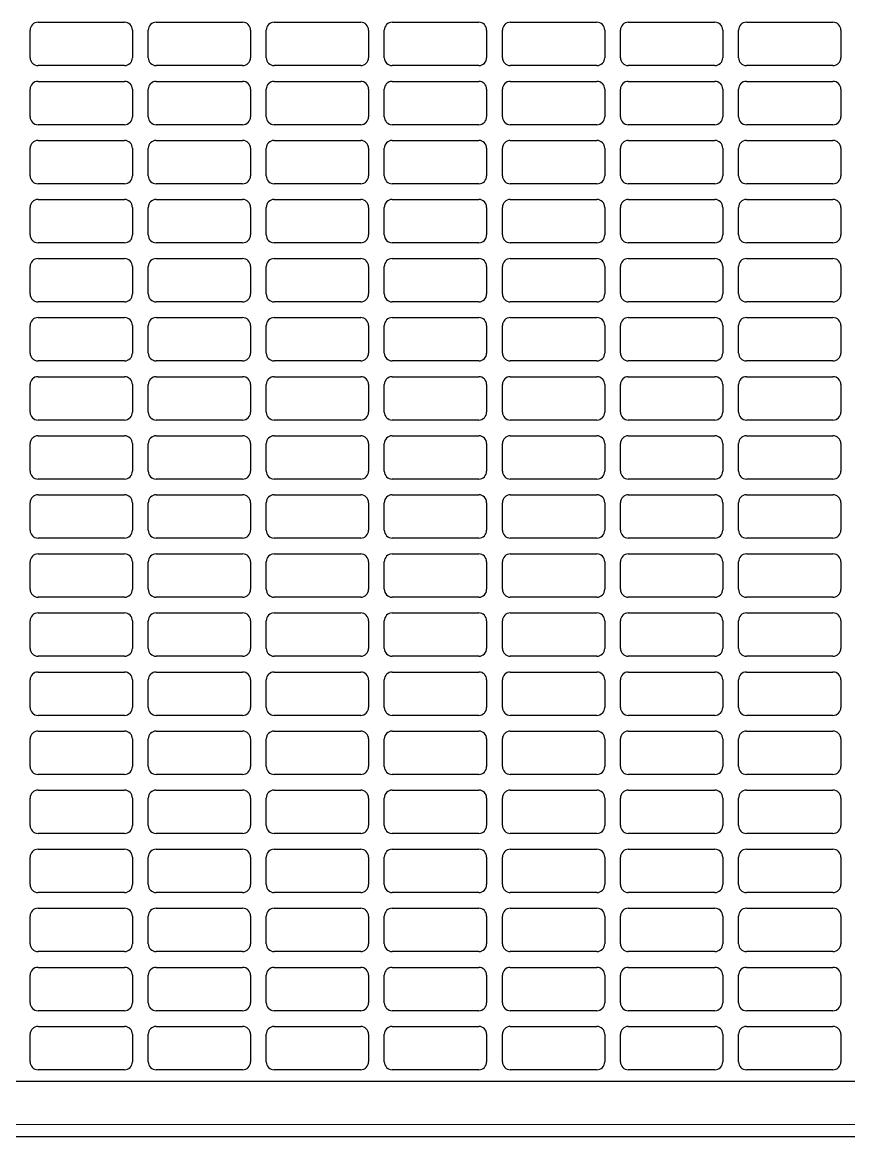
# Model space of a CAD drawing. Header units: millimetres. Extents: x -615 to 971, y 528 to 2003.
# Drawn here: x 573.3 to 783.3, y 758.4 to 1041.4 of the extents above; entities that cross this region are included whole.
import ezdxf

# ---------------------------------------------------------------- set-up
doc = ezdxf.new("R2010")
doc.units = ezdxf.units.MM

msp = doc.modelspace()

# ---------------------------------------------------------------- linework, layer by layer
at = {"color": 7, "linetype": 'Continuous', "lineweight": 25}
for p, q in [((575.29, 1032.4), (575.29, 1039.4)), ((577.29, 1041.4), (599.29, 1041.4)), ((601.29, 1039.4), (601.29, 1032.4)), ((605.29, 1032.4), (605.29, 1039.4)), ((607.29, 1041.4), (629.29, 1041.4)), ((631.29, 1039.4), (631.29, 1032.4)), ((635.29, 1032.4), (635.29, 1039.4)), ((637.29, 1041.4), (659.29, 1041.4)), ((661.29, 1039.4), (661.29, 1032.4)), ((665.29, 1032.4), (665.29, 1039.4)), ((667.29, 1041.4), (689.29, 1041.4)), ((691.29, 1039.4), (691.29, 1032.4)), ((695.29, 1032.4), (695.29, 1039.4)), ((697.29, 1041.4), (719.29, 1041.4)), ((721.29, 1039.4), (721.29, 1032.4)), ((725.29, 1032.4), (725.29, 1039.4)), ((727.29, 1041.4), (749.29, 1041.4)), ((751.29, 1039.4), (751.29, 1032.4)), ((755.29, 1032.4), (755.29, 1039.4)), ((757.29, 1041.4), (779.29, 1041.4)), ((781.29, 1039.4), (781.29, 1032.4)), ((599.29, 1030.4), (577.29, 1030.4)), ((629.29, 1030.4), (607.29, 1030.4)), ((659.29, 1030.4), (637.29, 1030.4)), ((689.29, 1030.4), (667.29, 1030.4)), ((719.29, 1030.4), (697.29, 1030.4)), ((749.29, 1030.4), (727.29, 1030.4)), ((779.29, 1030.4), (757.29, 1030.4)), ((577.29, 1026.4), (599.29, 1026.4)), ((607.29, 1026.4), (629.29, 1026.4)), ((637.29, 1026.4), (659.29, 1026.4)), ((667.29, 1026.4), (689.29, 1026.4)), ((697.29, 1026.4), (719.29, 1026.4)), ((727.29, 1026.4), (749.29, 1026.4)), ((757.29, 1026.4), (779.29, 1026.4)), ((575.29, 1017.4), (575.29, 1024.4)), ((601.29, 1024.4), (601.29, 1017.4)), ((605.29, 1017.4), (605.29, 1024.4)), ((631.29, 1024.4), (631.29, 1017.4)), ((635.29, 1017.4), (635.29, 1024.4)), ((661.29, 1024.4), (661.29, 1017.4)), ((665.29, 1017.4), (665.29, 1024.4)), ((691.29, 1024.4), (691.29, 1017.4)), ((695.29, 1017.4), (695.29, 1024.4)), ((721.29, 1024.4), (721.29, 1017.4)), ((725.29, 1017.4), (725.29, 1024.4)), ((751.29, 1024.4), (751.29, 1017.4)), ((755.29, 1017.4), (755.29, 1024.4)), ((781.29, 1024.4), (781.29, 1017.4)), ((599.29, 1015.4), (577.29, 1015.4)), ((629.29, 1015.4), (607.29, 1015.4)), ((659.29, 1015.4), (637.29, 1015.4)), ((689.29, 1015.4), (667.29, 1015.4)), ((719.29, 1015.4), (697.29, 1015.4)), ((749.29, 1015.4), (727.29, 1015.4)), ((779.29, 1015.4), (757.29, 1015.4)), ((577.29, 1011.4), (599.29, 1011.4)), ((607.29, 1011.4), (629.29, 1011.4)), ((637.29, 1011.4), (659.29, 1011.4)), ((667.29, 1011.4), (689.29, 1011.4)), ((697.29, 1011.4), (719.29, 1011.4)), ((727.29, 1011.4), (749.29, 1011.4)), ((757.29, 1011.4), (779.29, 1011.4)), ((575.29, 1002.4), (575.29, 1009.4)), ((601.29, 1009.4), (601.29, 1002.4)), ((605.29, 1002.4), (605.29, 1009.4)), ((631.29, 1009.4), (631.29, 1002.4)), ((635.29, 1002.4), (635.29, 1009.4)), ((661.29, 1009.4), (661.29, 1002.4)), ((665.29, 1002.4), (665.29, 1009.4)), ((691.29, 1009.4), (691.29, 1002.4)), ((695.29, 1002.4), (695.29, 1009.4)), ((721.29, 1009.4), (721.29, 1002.4)), ((725.29, 1002.4), (725.29, 1009.4)), ((751.29, 1009.4), (751.29, 1002.4)), ((755.29, 1002.4), (755.29, 1009.4)), ((781.29, 1009.4), (781.29, 1002.4)), ((599.29, 1000.4), (577.29, 1000.4)), ((629.29, 1000.4), (607.29, 1000.4)), ((659.29, 1000.4), (637.29, 1000.4)), ((689.29, 1000.4), (667.29, 1000.4)), ((719.29, 1000.4), (697.29, 1000.4)), ((749.29, 1000.4), (727.29, 1000.4)), ((779.29, 1000.4), (757.29, 1000.4)), ((577.29, 996.4), (599.29, 996.4)), ((607.29, 996.4), (629.29, 996.4)), ((637.29, 996.4), (659.29, 996.4)), ((667.29, 996.4), (689.29, 996.4)), ((697.29, 996.4), (719.29, 996.4)), ((727.29, 996.4), (749.29, 996.4)), ((757.29, 996.4), (779.29, 996.4)), ((575.29, 987.4), (575.29, 994.4)), ((601.29, 994.4), (601.29, 987.4)), ((605.29, 987.4), (605.29, 994.4)), ((631.29, 994.4), (631.29, 987.4)), ((635.29, 987.4), (635.29, 994.4)), ((661.29, 994.4), (661.29, 987.4)), ((665.29, 987.4), (665.29, 994.4)), ((691.29, 994.4), (691.29, 987.4)), ((695.29, 987.4), (695.29, 994.4)), ((721.29, 994.4), (721.29, 987.4)), ((725.29, 987.4), (725.29, 994.4)), ((751.29, 994.4), (751.29, 987.4)), ((755.29, 987.4), (755.29, 994.4)), ((781.29, 994.4), (781.29, 987.4)), ((599.29, 985.4), (577.29, 985.4)), ((629.29, 985.4), (607.29, 985.4)), ((659.29, 985.4), (637.29, 985.4)), ((689.29, 985.4), (667.29, 985.4)), ((719.29, 985.4), (697.29, 985.4)), ((749.29, 985.4), (727.29, 985.4)), ((779.29, 985.4), (757.29, 985.4)), ((575.29, 972.4), (575.29, 979.4)), ((577.29, 981.4), (599.29, 981.4)), ((601.29, 979.4), (601.29, 972.4)), ((605.29, 972.4), (605.29, 979.4)), ((607.29, 981.4), (629.29, 981.4)), ((631.29, 979.4), (631.29, 972.4)), ((635.29, 972.4), (635.29, 979.4)), ((637.29, 981.4), (659.29, 981.4)), ((661.29, 979.4), (661.29, 972.4)), ((665.29, 972.4), (665.29, 979.4)), ((667.29, 981.4), (689.29, 981.4)), ((691.29, 979.4), (691.29, 972.4)), ((695.29, 972.4), (695.29, 979.4)), ((697.29, 981.4), (719.29, 981.4)), ((721.29, 979.4), (721.29, 972.4)), ((725.29, 972.4), (725.29, 979.4)), ((727.29, 981.4), (749.29, 981.4)), ((751.29, 979.4), (751.29, 972.4)), ((755.29, 972.4), (755.29, 979.4)), ((757.29, 981.4), (779.29, 981.4)), ((781.29, 979.4), (781.29, 972.4)), ((599.29, 970.4), (577.29, 970.4)), ((629.29, 970.4), (607.29, 970.4)), ((659.29, 970.4), (637.29, 970.4)), ((689.29, 970.4), (667.29, 970.4)), ((719.29, 970.4), (697.29, 970.4)), ((749.29, 970.4), (727.29, 970.4)), ((779.29, 970.4), (757.29, 970.4)), ((577.29, 966.4), (599.29, 966.4)), ((607.29, 966.4), (629.29, 966.4)), ((637.29, 966.4), (659.29, 966.4)), ((667.29, 966.4), (689.29, 966.4)), ((697.29, 966.4), (719.29, 966.4)), ((727.29, 966.4), (749.29, 966.4)), ((757.29, 966.4), (779.29, 966.4)), ((575.29, 957.4), (575.29, 964.4)), ((601.29, 964.4), (601.29, 957.4)), ((605.29, 957.4), (605.29, 964.4)), ((631.29, 964.4), (631.29, 957.4)), ((635.29, 957.4), (635.29, 964.4)), ((661.29, 964.4), (661.29, 957.4)), ((665.29, 957.4), (665.29, 964.4)), ((691.29, 964.4), (691.29, 957.4)), ((695.29, 957.4), (695.29, 964.4)), ((721.29, 964.4), (721.29, 957.4)), ((725.29, 957.4), (725.29, 964.4)), ((751.29, 964.4), (751.29, 957.4)), ((755.29, 957.4), (755.29, 964.4)), ((781.29, 964.4), (781.29, 957.4)), ((599.29, 955.4), (577.29, 955.4)), ((629.29, 955.4), (607.29, 955.4)), ((659.29, 955.4), (637.29, 955.4)), ((689.29, 955.4), (667.29, 955.4)), ((719.29, 955.4), (697.29, 955.4)), ((749.29, 955.4), (727.29, 955.4)), ((779.29, 955.4), (757.29, 955.4)), ((577.29, 951.4), (599.29, 951.4)), ((607.29, 951.4), (629.29, 951.4)), ((637.29, 951.4), (659.29, 951.4)), ((667.29, 951.4), (689.29, 951.4)), ((697.29, 951.4), (719.29, 951.4)), ((727.29, 951.4), (749.29, 951.4)), ((757.29, 951.4), (779.29, 951.4)), ((575.29, 942.4), (575.29, 949.4)), ((601.29, 949.4), (601.29, 942.4)), ((605.29, 942.4), (605.29, 949.4)), ((631.29, 949.4), (631.29, 942.4)), ((635.29, 942.4), (635.29, 949.4)), ((661.29, 949.4), (661.29, 942.4)), ((665.29, 942.4), (665.29, 949.4)), ((691.29, 949.4), (691.29, 942.4)), ((695.29, 942.4), (695.29, 949.4)), ((721.29, 949.4), (721.29, 942.4)), ((725.29, 942.4), (725.29, 949.4)), ((751.29, 949.4), (751.29, 942.4)), ((755.29, 942.4), (755.29, 949.4)), ((781.29, 949.4), (781.29, 942.4)), ((599.29, 940.4), (577.29, 940.4)), ((629.29, 940.4), (607.29, 940.4)), ((659.29, 940.4), (637.29, 940.4)), ((689.29, 940.4), (667.29, 940.4)), ((719.29, 940.4), (697.29, 940.4)), ((749.29, 940.4), (727.29, 940.4)), ((779.29, 940.4), (757.29, 940.4)), ((575.29, 927.4), (575.29, 934.4)), ((577.29, 936.4), (599.29, 936.4)), ((601.29, 934.4), (601.29, 927.4)), ((605.29, 927.4), (605.29, 934.4)), ((607.29, 936.4), (629.29, 936.4)), ((631.29, 934.4), (631.29, 927.4)), ((635.29, 927.4), (635.29, 934.4)), ((637.29, 936.4), (659.29, 936.4)), ((661.29, 934.4), (661.29, 927.4)), ((665.29, 927.4), (665.29, 934.4)), ((667.29, 936.4), (689.29, 936.4)), ((691.29, 934.4), (691.29, 927.4)), ((695.29, 927.4), (695.29, 934.4)), ((697.29, 936.4), (719.29, 936.4)), ((721.29, 934.4), (721.29, 927.4)), ((725.29, 927.4), (725.29, 934.4)), ((727.29, 936.4), (749.29, 936.4)), ((751.29, 934.4), (751.29, 927.4)), ((755.29, 927.4), (755.29, 934.4)), ((757.29, 936.4), (779.29, 936.4)), ((781.29, 934.4), (781.29, 927.4)), ((599.29, 925.4), (577.29, 925.4)), ((629.29, 925.4), (607.29, 925.4)), ((659.29, 925.4), (637.29, 925.4)), ((689.29, 925.4), (667.29, 925.4)), ((719.29, 925.4), (697.29, 925.4)), ((749.29, 925.4), (727.29, 925.4)), ((779.29, 925.4), (757.29, 925.4)), ((577.29, 921.4), (599.29, 921.4)), ((607.29, 921.4), (629.29, 921.4)), ((637.29, 921.4), (659.29, 921.4)), ((667.29, 921.4), (689.29, 921.4)), ((697.29, 921.4), (719.29, 921.4)), ((727.29, 921.4), (749.29, 921.4)), ((757.29, 921.4), (779.29, 921.4)), ((575.29, 912.4), (575.29, 919.4)), ((601.29, 919.4), (601.29, 912.4)), ((605.29, 912.4), (605.29, 919.4)), ((631.29, 919.4), (631.29, 912.4)), ((635.29, 912.4), (635.29, 919.4)), ((661.29, 919.4), (661.29, 912.4)), ((665.29, 912.4), (665.29, 919.4)), ((691.29, 919.4), (691.29, 912.4)), ((695.29, 912.4), (695.29, 919.4)), ((721.29, 919.4), (721.29, 912.4)), ((725.29, 912.4), (725.29, 919.4)), ((751.29, 919.4), (751.29, 912.4)), ((755.29, 912.4), (755.29, 919.4)), ((781.29, 919.4), (781.29, 912.4)), ((599.29, 910.4), (577.29, 910.4)), ((629.29, 910.4), (607.29, 910.4)), ((659.29, 910.4), (637.29, 910.4)), ((689.29, 910.4), (667.29, 910.4)), ((719.29, 910.4), (697.29, 910.4)), ((749.29, 910.4), (727.29, 910.4)), ((779.29, 910.4), (757.29, 910.4)), ((577.29, 906.4), (599.29, 906.4)), ((607.29, 906.4), (629.29, 906.4)), ((637.29, 906.4), (659.29, 906.4)), ((667.29, 906.4), (689.29, 906.4)), ((697.29, 906.4), (719.29, 906.4)), ((727.29, 906.4), (749.29, 906.4)), ((757.29, 906.4), (779.29, 906.4)), ((575.29, 897.4), (575.29, 904.4)), ((601.29, 904.4), (601.29, 897.4)), ((605.29, 897.4), (605.29, 904.4)), ((631.29, 904.4), (631.29, 897.4)), ((635.29, 897.4), (635.29, 904.4)), ((661.29, 904.4), (661.29, 897.4)), ((665.29, 897.4), (665.29, 904.4)), ((691.29, 904.4), (691.29, 897.4)), ((695.29, 897.4), (695.29, 904.4)), ((721.29, 904.4), (721.29, 897.4)), ((725.29, 897.4), (725.29, 904.4)), ((751.29, 904.4), (751.29, 897.4)), ((755.29, 897.4), (755.29, 904.4)), ((781.29, 904.4), (781.29, 897.4)), ((599.29, 895.4), (577.29, 895.4)), ((629.29, 895.4), (607.29, 895.4)), ((659.29, 895.4), (637.29, 895.4)), ((689.29, 895.4), (667.29, 895.4)), ((719.29, 895.4), (697.29, 895.4)), ((749.29, 895.4), (727.29, 895.4)), ((779.29, 895.4), (757.29, 895.4)), ((575.29, 882.4), (575.29, 889.4)), ((577.29, 891.4), (599.29, 891.4)), ((601.29, 889.4), (601.29, 882.4)), ((605.29, 882.4), (605.29, 889.4)), ((607.29, 891.4), (629.29, 891.4)), ((631.29, 889.4), (631.29, 882.4)), ((635.29, 882.4), (635.29, 889.4)), ((637.29, 891.4), (659.29, 891.4)), ((661.29, 889.4), (661.29, 882.4)), ((665.29, 882.4), (665.29, 889.4)), ((667.29, 891.4), (689.29, 891.4)), ((691.29, 889.4), (691.29, 882.4)), ((695.29, 882.4), (695.29, 889.4)), ((697.29, 891.4), (719.29, 891.4)), ((721.29, 889.4), (721.29, 882.4)), ((725.29, 882.4), (725.29, 889.4)), ((727.29, 891.4), (749.29, 891.4)), ((751.29, 889.4), (751.29, 882.4)), ((755.29, 882.4), (755.29, 889.4)), ((757.29, 891.4), (779.29, 891.4)), ((781.29, 889.4), (781.29, 882.4)), ((599.29, 880.4), (577.29, 880.4)), ((629.29, 880.4), (607.29, 880.4)), ((659.29, 880.4), (637.29, 880.4)), ((689.29, 880.4), (667.29, 880.4)), ((719.29, 880.4), (697.29, 880.4)), ((749.29, 880.4), (727.29, 880.4)), ((779.29, 880.4), (757.29, 880.4)), ((577.29, 876.4), (599.29, 876.4)), ((607.29, 876.4), (629.29, 876.4)), ((637.29, 876.4), (659.29, 876.4)), ((667.29, 876.4), (689.29, 876.4)), ((697.29, 876.4), (719.29, 876.4)), ((727.29, 876.4), (749.29, 876.4)), ((757.29, 876.4), (779.29, 876.4)), ((575.29, 867.4), (575.29, 874.4)), ((601.29, 874.4), (601.29, 867.4)), ((605.29, 867.4), (605.29, 874.4)), ((631.29, 874.4), (631.29, 867.4)), ((635.29, 867.4), (635.29, 874.4)), ((661.29, 874.4), (661.29, 867.4)), ((665.29, 867.4), (665.29, 874.4)), ((691.29, 874.4), (691.29, 867.4)), ((695.29, 867.4), (695.29, 874.4)), ((721.29, 874.4), (721.29, 867.4)), ((725.29, 867.4), (725.29, 874.4)), ((751.29, 874.4), (751.29, 867.4)), ((755.29, 867.4), (755.29, 874.4)), ((781.29, 874.4), (781.29, 867.4)), ((599.29, 865.4), (577.29, 865.4)), ((629.29, 865.4), (607.29, 865.4)), ((659.29, 865.4), (637.29, 865.4)), ((689.29, 865.4), (667.29, 865.4)), ((719.29, 865.4), (697.29, 865.4)), ((749.29, 865.4), (727.29, 865.4)), ((779.29, 865.4), (757.29, 865.4)), ((577.29, 861.4), (599.29, 861.4)), ((607.29, 861.4), (629.29, 861.4)), ((637.29, 861.4), (659.29, 861.4)), ((667.29, 861.4), (689.29, 861.4)), ((697.29, 861.4), (719.29, 861.4)), ((727.29, 861.4), (749.29, 861.4)), ((757.29, 861.4), (779.29, 861.4)), ((575.29, 852.4), (575.29, 859.4)), ((601.29, 859.4), (601.29, 852.4)), ((605.29, 852.4), (605.29, 859.4)), ((631.29, 859.4), (631.29, 852.4)), ((635.29, 852.4), (635.29, 859.4)), ((661.29, 859.4), (661.29, 852.4)), ((665.29, 852.4), (665.29, 859.4)), ((691.29, 859.4), (691.29, 852.4)), ((695.29, 852.4), (695.29, 859.4)), ((721.29, 859.4), (721.29, 852.4)), ((725.29, 852.4), (725.29, 859.4)), ((751.29, 859.4), (751.29, 852.4)), ((755.29, 852.4), (755.29, 859.4)), ((781.29, 859.4), (781.29, 852.4)), ((599.29, 850.4), (577.29, 850.4)), ((629.29, 850.4), (607.29, 850.4)), ((659.29, 850.4), (637.29, 850.4)), ((689.29, 850.4), (667.29, 850.4)), ((719.29, 850.4), (697.29, 850.4)), ((749.29, 850.4), (727.29, 850.4)), ((779.29, 850.4), (757.29, 850.4)), ((577.29, 846.4), (599.29, 846.4)), ((607.29, 846.4), (629.29, 846.4)), ((637.29, 846.4), (659.29, 846.4)), ((667.29, 846.4), (689.29, 846.4)), ((697.29, 846.4), (719.29, 846.4)), ((727.29, 846.4), (749.29, 846.4)), ((757.29, 846.4), (779.29, 846.4)), ((575.29, 837.4), (575.29, 844.4)), ((601.29, 844.4), (601.29, 837.4)), ((605.29, 837.4), (605.29, 844.4)), ((631.29, 844.4), (631.29, 837.4)), ((635.29, 837.4), (635.29, 844.4)), ((661.29, 844.4), (661.29, 837.4)), ((665.29, 837.4), (665.29, 844.4)), ((691.29, 844.4), (691.29, 837.4)), ((695.29, 837.4), (695.29, 844.4)), ((721.29, 844.4), (721.29, 837.4)), ((725.29, 837.4), (725.29, 844.4)), ((751.29, 844.4), (751.29, 837.4)), ((755.29, 837.4), (755.29, 844.4)), ((781.29, 844.4), (781.29, 837.4)), ((599.29, 835.4), (577.29, 835.4)), ((629.29, 835.4), (607.29, 835.4)), ((659.29, 835.4), (637.29, 835.4)), ((689.29, 835.4), (667.29, 835.4)), ((719.29, 835.4), (697.29, 835.4)), ((749.29, 835.4), (727.29, 835.4)), ((779.29, 835.4), (757.29, 835.4)), ((575.29, 822.4), (575.29, 829.4)), ((577.29, 831.4), (599.29, 831.4)), ((601.29, 829.4), (601.29, 822.4)), ((605.29, 822.4), (605.29, 829.4)), ((607.29, 831.4), (629.29, 831.4)), ((631.29, 829.4), (631.29, 822.4)), ((635.29, 822.4), (635.29, 829.4)), ((637.29, 831.4), (659.29, 831.4)), ((661.29, 829.4), (661.29, 822.4)), ((665.29, 822.4), (665.29, 829.4)), ((667.29, 831.4), (689.29, 831.4)), ((691.29, 829.4), (691.29, 822.4)), ((695.29, 822.4), (695.29, 829.4)), ((697.29, 831.4), (719.29, 831.4)), ((721.29, 829.4), (721.29, 822.4)), ((725.29, 822.4), (725.29, 829.4)), ((727.29, 831.4), (749.29, 831.4)), ((751.29, 829.4), (751.29, 822.4)), ((755.29, 822.4), (755.29, 829.4)), ((757.29, 831.4), (779.29, 831.4)), ((781.29, 829.4), (781.29, 822.4)), ((599.29, 820.4), (577.29, 820.4)), ((629.29, 820.4), (607.29, 820.4)), ((659.29, 820.4), (637.29, 820.4)), ((689.29, 820.4), (667.29, 820.4)), ((719.29, 820.4), (697.29, 820.4)), ((749.29, 820.4), (727.29, 820.4)), ((779.29, 820.4), (757.29, 820.4)), ((577.29, 816.4), (599.29, 816.4)), ((607.29, 816.4), (629.29, 816.4)), ((637.29, 816.4), (659.29, 816.4)), ((667.29, 816.4), (689.29, 816.4)), ((697.29, 816.4), (719.29, 816.4)), ((727.29, 816.4), (749.29, 816.4)), ((757.29, 816.4), (779.29, 816.4)), ((575.29, 807.4), (575.29, 814.4)), ((601.29, 814.4), (601.29, 807.4)), ((605.29, 807.4), (605.29, 814.4)), ((631.29, 814.4), (631.29, 807.4)), ((635.29, 807.4), (635.29, 814.4)), ((661.29, 814.4), (661.29, 807.4)), ((665.29, 807.4), (665.29, 814.4)), ((691.29, 814.4), (691.29, 807.4)), ((695.29, 807.4), (695.29, 814.4)), ((721.29, 814.4), (721.29, 807.4)), ((725.29, 807.4), (725.29, 814.4)), ((751.29, 814.4), (751.29, 807.4)), ((755.29, 807.4), (755.29, 814.4)), ((781.29, 814.4), (781.29, 807.4)), ((599.29, 805.4), (577.29, 805.4)), ((629.29, 805.4), (607.29, 805.4)), ((659.29, 805.4), (637.29, 805.4)), ((689.29, 805.4), (667.29, 805.4)), ((719.29, 805.4), (697.29, 805.4)), ((749.29, 805.4), (727.29, 805.4)), ((779.29, 805.4), (757.29, 805.4)), ((577.29, 801.4), (599.29, 801.4)), ((607.29, 801.4), (629.29, 801.4)), ((637.29, 801.4), (659.29, 801.4)), ((667.29, 801.4), (689.29, 801.4)), ((697.29, 801.4), (719.29, 801.4)), ((727.29, 801.4), (749.29, 801.4)), ((757.29, 801.4), (779.29, 801.4)), ((575.29, 792.4), (575.29, 799.4)), ((601.29, 799.4), (601.29, 792.4)), ((605.29, 792.4), (605.29, 799.4)), ((631.29, 799.4), (631.29, 792.4)), ((635.29, 792.4), (635.29, 799.4)), ((661.29, 799.4), (661.29, 792.4)), ((665.29, 792.4), (665.29, 799.4)), ((691.29, 799.4), (691.29, 792.4)), ((695.29, 792.4), (695.29, 799.4)), ((721.29, 799.4), (721.29, 792.4)), ((725.29, 792.4), (725.29, 799.4)), ((751.29, 799.4), (751.29, 792.4)), ((755.29, 792.4), (755.29, 799.4)), ((781.29, 799.4), (781.29, 792.4)), ((599.29, 790.4), (577.29, 790.4)), ((629.29, 790.4), (607.29, 790.4)), ((659.29, 790.4), (637.29, 790.4)), ((689.29, 790.4), (667.29, 790.4)), ((719.29, 790.4), (697.29, 790.4)), ((749.29, 790.4), (727.29, 790.4)), ((779.29, 790.4), (757.29, 790.4)), ((575.29, 777.4), (575.29, 784.4)), ((577.29, 786.4), (599.29, 786.4)), ((601.29, 784.4), (601.29, 777.4)), ((605.29, 777.4), (605.29, 784.4)), ((607.29, 786.4), (629.29, 786.4)), ((631.29, 784.4), (631.29, 777.4)), ((635.29, 777.4), (635.29, 784.4)), ((637.29, 786.4), (659.29, 786.4)), ((661.29, 784.4), (661.29, 777.4)), ((665.29, 777.4), (665.29, 784.4)), ((667.29, 786.4), (689.29, 786.4)), ((691.29, 784.4), (691.29, 777.4)), ((695.29, 777.4), (695.29, 784.4)), ((697.29, 786.4), (719.29, 786.4)), ((721.29, 784.4), (721.29, 777.4)), ((725.29, 777.4), (725.29, 784.4)), ((727.29, 786.4), (749.29, 786.4)), ((751.29, 784.4), (751.29, 777.4)), ((755.29, 777.4), (755.29, 784.4)), ((757.29, 786.4), (779.29, 786.4)), ((781.29, 784.4), (781.29, 777.4)), ((599.29, 775.4), (577.29, 775.4)), ((629.29, 775.4), (607.29, 775.4)), ((659.29, 775.4), (637.29, 775.4)), ((689.29, 775.4), (667.29, 775.4)), ((719.29, 775.4), (697.29, 775.4)), ((749.29, 775.4), (727.29, 775.4)), ((779.29, 775.4), (757.29, 775.4)), ((877.79, 772.39), (448.79, 772.39)), ((864.72, 758.39), (461.37, 758.39))]:
    msp.add_line(p, q, dxfattribs=at)
at = {"color": 8, "linetype": 'Continuous', "lineweight": 18}
msp.add_line((877.79, 761.49), (448.79, 761.49), dxfattribs=at)
at = {"color": 7, "linetype": 'Continuous', "lineweight": 25}
for centre, start, end in [((577.29, 1039.4), 90, 180), ((599.29, 1039.4), 0, 90), ((607.29, 1039.4), 90, 180), ((629.29, 1039.4), 0, 90), ((637.29, 1039.4), 90, 180), ((659.29, 1039.4), 0, 90), ((667.29, 1039.4), 90, 180), ((689.29, 1039.4), 0, 90), ((697.29, 1039.4), 90, 180), ((719.29, 1039.4), 0, 90), ((727.29, 1039.4), 90, 180), ((749.29, 1039.4), 0, 90), ((757.29, 1039.4), 90, 180), ((779.29, 1039.4), 0, 90), ((577.29, 1032.4), 180, 270), ((599.29, 1032.4), 270, 0), ((607.29, 1032.4), 180, 270), ((629.29, 1032.4), 270, 0), ((637.29, 1032.4), 180, 270), ((659.29, 1032.4), 270, 0), ((667.29, 1032.4), 180, 270), ((689.29, 1032.4), 270, 0), ((697.29, 1032.4), 180, 270), ((719.29, 1032.4), 270, 0), ((727.29, 1032.4), 180, 270), ((749.29, 1032.4), 270, 0), ((757.29, 1032.4), 180, 270), ((779.29, 1032.4), 270, 0), ((577.29, 1024.4), 90, 180), ((599.29, 1024.4), 0, 90), ((607.29, 1024.4), 90, 180), ((629.29, 1024.4), 0, 90), ((637.29, 1024.4), 90, 180), ((659.29, 1024.4), 0, 90), ((667.29, 1024.4), 90, 180), ((689.29, 1024.4), 0, 90), ((697.29, 1024.4), 90, 180), ((719.29, 1024.4), 0, 90), ((727.29, 1024.4), 90, 180), ((749.29, 1024.4), 0, 90), ((757.29, 1024.4), 90, 180), ((779.29, 1024.4), 0, 90), ((577.29, 1017.4), 180, 270), ((599.29, 1017.4), 270, 0), ((607.29, 1017.4), 180, 270), ((629.29, 1017.4), 270, 0), ((637.29, 1017.4), 180, 270), ((659.29, 1017.4), 270, 0), ((667.29, 1017.4), 180, 270), ((689.29, 1017.4), 270, 0), ((697.29, 1017.4), 180, 270), ((719.29, 1017.4), 270, 0), ((727.29, 1017.4), 180, 270), ((749.29, 1017.4), 270, 0), ((757.29, 1017.4), 180, 270), ((779.29, 1017.4), 270, 0), ((577.29, 1009.4), 90, 180), ((599.29, 1009.4), 0, 90), ((607.29, 1009.4), 90, 180), ((629.29, 1009.4), 0, 90), ((637.29, 1009.4), 90, 180), ((659.29, 1009.4), 0, 90), ((667.29, 1009.4), 90, 180), ((689.29, 1009.4), 0, 90), ((697.29, 1009.4), 90, 180), ((719.29, 1009.4), 0, 90), ((727.29, 1009.4), 90, 180), ((749.29, 1009.4), 0, 90), ((757.29, 1009.4), 90, 180), ((779.29, 1009.4), 0, 90), ((577.29, 1002.4), 180, 270), ((599.29, 1002.4), 270, 0), ((607.29, 1002.4), 180, 270), ((629.29, 1002.4), 270, 0), ((637.29, 1002.4), 180, 270), ((659.29, 1002.4), 270, 0), ((667.29, 1002.4), 180, 270), ((689.29, 1002.4), 270, 0), ((697.29, 1002.4), 180, 270), ((719.29, 1002.4), 270, 0), ((727.29, 1002.4), 180, 270), ((749.29, 1002.4), 270, 0), ((757.29, 1002.4), 180, 270), ((779.29, 1002.4), 270, 0), ((577.29, 994.4), 90, 180), ((599.29, 994.4), 0, 90), ((607.29, 994.4), 90, 180), ((629.29, 994.4), 0, 90), ((637.29, 994.4), 90, 180), ((659.29, 994.4), 0, 90), ((667.29, 994.4), 90, 180), ((689.29, 994.4), 0, 90), ((697.29, 994.4), 90, 180), ((719.29, 994.4), 0, 90), ((727.29, 994.4), 90, 180), ((749.29, 994.4), 0, 90), ((757.29, 994.4), 90, 180), ((779.29, 994.4), 0, 90), ((577.29, 987.4), 180, 270), ((599.29, 987.4), 270, 0), ((607.29, 987.4), 180, 270), ((629.29, 987.4), 270, 0), ((637.29, 987.4), 180, 270), ((659.29, 987.4), 270, 0), ((667.29, 987.4), 180, 270), ((689.29, 987.4), 270, 0), ((697.29, 987.4), 180, 270), ((719.29, 987.4), 270, 0), ((727.29, 987.4), 180, 270), ((749.29, 987.4), 270, 0), ((757.29, 987.4), 180, 270), ((779.29, 987.4), 270, 0), ((577.29, 979.4), 90, 180), ((599.29, 979.4), 0, 90), ((607.29, 979.4), 90, 180), ((629.29, 979.4), 0, 90), ((637.29, 979.4), 90, 180), ((659.29, 979.4), 0, 90), ((667.29, 979.4), 90, 180), ((689.29, 979.4), 0, 90), ((697.29, 979.4), 90, 180), ((719.29, 979.4), 0, 90), ((727.29, 979.4), 90, 180), ((749.29, 979.4), 0, 90), ((757.29, 979.4), 90, 180), ((779.29, 979.4), 0, 90), ((577.29, 972.4), 180, 270), ((599.29, 972.4), 270, 0), ((607.29, 972.4), 180, 270), ((629.29, 972.4), 270, 0), ((637.29, 972.4), 180, 270), ((659.29, 972.4), 270, 0), ((667.29, 972.4), 180, 270), ((689.29, 972.4), 270, 0), ((697.29, 972.4), 180, 270), ((719.29, 972.4), 270, 0), ((727.29, 972.4), 180, 270), ((749.29, 972.4), 270, 0), ((757.29, 972.4), 180, 270), ((779.29, 972.4), 270, 0), ((577.29, 964.4), 90, 180), ((599.29, 964.4), 0, 90), ((607.29, 964.4), 90, 180), ((629.29, 964.4), 0, 90), ((637.29, 964.4), 90, 180), ((659.29, 964.4), 0, 90), ((667.29, 964.4), 90, 180), ((689.29, 964.4), 0, 90), ((697.29, 964.4), 90, 180), ((719.29, 964.4), 0, 90), ((727.29, 964.4), 90, 180), ((749.29, 964.4), 0, 90), ((757.29, 964.4), 90, 180), ((779.29, 964.4), 0, 90), ((577.29, 957.4), 180, 270), ((599.29, 957.4), 270, 0), ((607.29, 957.4), 180, 270), ((629.29, 957.4), 270, 0), ((637.29, 957.4), 180, 270), ((659.29, 957.4), 270, 0), ((667.29, 957.4), 180, 270), ((689.29, 957.4), 270, 0), ((697.29, 957.4), 180, 270), ((719.29, 957.4), 270, 0), ((727.29, 957.4), 180, 270), ((749.29, 957.4), 270, 0), ((757.29, 957.4), 180, 270), ((779.29, 957.4), 270, 0), ((577.29, 949.4), 90, 180), ((599.29, 949.4), 0, 90), ((607.29, 949.4), 90, 180), ((629.29, 949.4), 0, 90), ((637.29, 949.4), 90, 180), ((659.29, 949.4), 0, 90), ((667.29, 949.4), 90, 180), ((689.29, 949.4), 0, 90), ((697.29, 949.4), 90, 180), ((719.29, 949.4), 0, 90), ((727.29, 949.4), 90, 180), ((749.29, 949.4), 0, 90), ((757.29, 949.4), 90, 180), ((779.29, 949.4), 0, 90), ((577.29, 942.4), 180, 270), ((599.29, 942.4), 270, 0), ((607.29, 942.4), 180, 270), ((629.29, 942.4), 270, 0), ((637.29, 942.4), 180, 270), ((659.29, 942.4), 270, 0), ((667.29, 942.4), 180, 270), ((689.29, 942.4), 270, 0), ((697.29, 942.4), 180, 270), ((719.29, 942.4), 270, 0), ((727.29, 942.4), 180, 270), ((749.29, 942.4), 270, 0), ((757.29, 942.4), 180, 270), ((779.29, 942.4), 270, 0), ((577.29, 934.4), 90, 180), ((599.29, 934.4), 0, 90), ((607.29, 934.4), 90, 180), ((629.29, 934.4), 0, 90), ((637.29, 934.4), 90, 180), ((659.29, 934.4), 0, 90), ((667.29, 934.4), 90, 180), ((689.29, 934.4), 0, 90), ((697.29, 934.4), 90, 180), ((719.29, 934.4), 0, 90), ((727.29, 934.4), 90, 180), ((749.29, 934.4), 0, 90), ((757.29, 934.4), 90, 180), ((779.29, 934.4), 0, 90), ((577.29, 927.4), 180, 270), ((599.29, 927.4), 270, 0), ((607.29, 927.4), 180, 270), ((629.29, 927.4), 270, 0), ((637.29, 927.4), 180, 270), ((659.29, 927.4), 270, 0), ((667.29, 927.4), 180, 270), ((689.29, 927.4), 270, 0), ((697.29, 927.4), 180, 270), ((719.29, 927.4), 270, 0), ((727.29, 927.4), 180, 270), ((749.29, 927.4), 270, 0), ((757.29, 927.4), 180, 270), ((779.29, 927.4), 270, 0), ((577.29, 919.4), 90, 180), ((599.29, 919.4), 0, 90), ((607.29, 919.4), 90, 180), ((629.29, 919.4), 0, 90), ((637.29, 919.4), 90, 180), ((659.29, 919.4), 0, 90), ((667.29, 919.4), 90, 180), ((689.29, 919.4), 0, 90), ((697.29, 919.4), 90, 180), ((719.29, 919.4), 0, 90), ((727.29, 919.4), 90, 180), ((749.29, 919.4), 0, 90), ((757.29, 919.4), 90, 180), ((779.29, 919.4), 0, 90), ((577.29, 912.4), 180, 270), ((599.29, 912.4), 270, 0), ((607.29, 912.4), 180, 270), ((629.29, 912.4), 270, 0), ((637.29, 912.4), 180, 270), ((659.29, 912.4), 270, 0), ((667.29, 912.4), 180, 270), ((689.29, 912.4), 270, 0), ((697.29, 912.4), 180, 270), ((719.29, 912.4), 270, 0), ((727.29, 912.4), 180, 270), ((749.29, 912.4), 270, 0), ((757.29, 912.4), 180, 270), ((779.29, 912.4), 270, 0), ((577.29, 904.4), 90, 180), ((599.29, 904.4), 0, 90), ((607.29, 904.4), 90, 180), ((629.29, 904.4), 0, 90), ((637.29, 904.4), 90, 180), ((659.29, 904.4), 0, 90), ((667.29, 904.4), 90, 180), ((689.29, 904.4), 0, 90), ((697.29, 904.4), 90, 180), ((719.29, 904.4), 0, 90), ((727.29, 904.4), 90, 180), ((749.29, 904.4), 0, 90), ((757.29, 904.4), 90, 180), ((779.29, 904.4), 0, 90), ((577.29, 897.4), 180, 270), ((599.29, 897.4), 270, 0), ((607.29, 897.4), 180, 270), ((629.29, 897.4), 270, 0), ((637.29, 897.4), 180, 270), ((659.29, 897.4), 270, 0), ((667.29, 897.4), 180, 270), ((689.29, 897.4), 270, 0), ((697.29, 897.4), 180, 270), ((719.29, 897.4), 270, 0), ((727.29, 897.4), 180, 270), ((749.29, 897.4), 270, 0), ((757.29, 897.4), 180, 270), ((779.29, 897.4), 270, 0), ((577.29, 889.4), 90, 180), ((599.29, 889.4), 0, 90), ((607.29, 889.4), 90, 180), ((629.29, 889.4), 0, 90), ((637.29, 889.4), 90, 180), ((659.29, 889.4), 0, 90), ((667.29, 889.4), 90, 180), ((689.29, 889.4), 0, 90), ((697.29, 889.4), 90, 180), ((719.29, 889.4), 0, 90), ((727.29, 889.4), 90, 180), ((749.29, 889.4), 0, 90), ((757.29, 889.4), 90, 180), ((779.29, 889.4), 0, 90), ((577.29, 882.4), 180, 270), ((599.29, 882.4), 270, 0), ((607.29, 882.4), 180, 270), ((629.29, 882.4), 270, 0), ((637.29, 882.4), 180, 270), ((659.29, 882.4), 270, 0), ((667.29, 882.4), 180, 270), ((689.29, 882.4), 270, 0), ((697.29, 882.4), 180, 270), ((719.29, 882.4), 270, 0), ((727.29, 882.4), 180, 270), ((749.29, 882.4), 270, 0), ((757.29, 882.4), 180, 270), ((779.29, 882.4), 270, 0), ((577.29, 874.4), 90, 180), ((599.29, 874.4), 0, 90), ((607.29, 874.4), 90, 180), ((629.29, 874.4), 0, 90), ((637.29, 874.4), 90, 180), ((659.29, 874.4), 0, 90), ((667.29, 874.4), 90, 180), ((689.29, 874.4), 0, 90), ((697.29, 874.4), 90, 180), ((719.29, 874.4), 0, 90), ((727.29, 874.4), 90, 180), ((749.29, 874.4), 0, 90), ((757.29, 874.4), 90, 180), ((779.29, 874.4), 0, 90), ((577.29, 867.4), 180, 270), ((599.29, 867.4), 270, 0), ((607.29, 867.4), 180, 270), ((629.29, 867.4), 270, 0), ((637.29, 867.4), 180, 270), ((659.29, 867.4), 270, 0), ((667.29, 867.4), 180, 270), ((689.29, 867.4), 270, 0), ((697.29, 867.4), 180, 270), ((719.29, 867.4), 270, 0), ((727.29, 867.4), 180, 270), ((749.29, 867.4), 270, 0), ((757.29, 867.4), 180, 270), ((779.29, 867.4), 270, 0), ((577.29, 859.4), 90, 180), ((599.29, 859.4), 0, 90), ((607.29, 859.4), 90, 180), ((629.29, 859.4), 0, 90), ((637.29, 859.4), 90, 180), ((659.29, 859.4), 0, 90), ((667.29, 859.4), 90, 180), ((689.29, 859.4), 0, 90), ((697.29, 859.4), 90, 180), ((719.29, 859.4), 0, 90), ((727.29, 859.4), 90, 180), ((749.29, 859.4), 0, 90), ((757.29, 859.4), 90, 180), ((779.29, 859.4), 0, 90), ((577.29, 852.4), 180, 270), ((599.29, 852.4), 270, 0), ((607.29, 852.4), 180, 270), ((629.29, 852.4), 270, 0), ((637.29, 852.4), 180, 270), ((659.29, 852.4), 270, 0), ((667.29, 852.4), 180, 270), ((689.29, 852.4), 270, 0), ((697.29, 852.4), 180, 270), ((719.29, 852.4), 270, 0), ((727.29, 852.4), 180, 270), ((749.29, 852.4), 270, 0), ((757.29, 852.4), 180, 270), ((779.29, 852.4), 270, 0), ((577.29, 844.4), 90, 180), ((599.29, 844.4), 0, 90), ((607.29, 844.4), 90, 180), ((629.29, 844.4), 0, 90), ((637.29, 844.4), 90, 180), ((659.29, 844.4), 0, 90), ((667.29, 844.4), 90, 180), ((689.29, 844.4), 0, 90), ((697.29, 844.4), 90, 180), ((719.29, 844.4), 0, 90), ((727.29, 844.4), 90, 180), ((749.29, 844.4), 0, 90), ((757.29, 844.4), 90, 180), ((779.29, 844.4), 0, 90), ((577.29, 837.4), 180, 270), ((599.29, 837.4), 270, 0), ((607.29, 837.4), 180, 270), ((629.29, 837.4), 270, 0), ((637.29, 837.4), 180, 270), ((659.29, 837.4), 270, 0), ((667.29, 837.4), 180, 270), ((689.29, 837.4), 270, 0), ((697.29, 837.4), 180, 270), ((719.29, 837.4), 270, 0), ((727.29, 837.4), 180, 270), ((749.29, 837.4), 270, 0), ((757.29, 837.4), 180, 270), ((779.29, 837.4), 270, 0), ((577.29, 829.4), 90, 180), ((599.29, 829.4), 0, 90), ((607.29, 829.4), 90, 180), ((629.29, 829.4), 0, 90), ((637.29, 829.4), 90, 180), ((659.29, 829.4), 0, 90), ((667.29, 829.4), 90, 180), ((689.29, 829.4), 0, 90), ((697.29, 829.4), 90, 180), ((719.29, 829.4), 0, 90), ((727.29, 829.4), 90, 180), ((749.29, 829.4), 0, 90), ((757.29, 829.4), 90, 180), ((779.29, 829.4), 0, 90), ((577.29, 822.4), 180, 270), ((599.29, 822.4), 270, 0), ((607.29, 822.4), 180, 270), ((629.29, 822.4), 270, 0), ((637.29, 822.4), 180, 270), ((659.29, 822.4), 270, 0), ((667.29, 822.4), 180, 270), ((689.29, 822.4), 270, 0), ((697.29, 822.4), 180, 270), ((719.29, 822.4), 270, 0), ((727.29, 822.4), 180, 270), ((749.29, 822.4), 270, 0), ((757.29, 822.4), 180, 270), ((779.29, 822.4), 270, 0), ((577.29, 814.4), 90, 180), ((599.29, 814.4), 0, 90), ((607.29, 814.4), 90, 180), ((629.29, 814.4), 0, 90), ((637.29, 814.4), 90, 180), ((659.29, 814.4), 0, 90), ((667.29, 814.4), 90, 180), ((689.29, 814.4), 0, 90), ((697.29, 814.4), 90, 180), ((719.29, 814.4), 0, 90), ((727.29, 814.4), 90, 180), ((749.29, 814.4), 0, 90), ((757.29, 814.4), 90, 180), ((779.29, 814.4), 0, 90), ((577.29, 807.4), 180, 270), ((599.29, 807.4), 270, 0), ((607.29, 807.4), 180, 270), ((629.29, 807.4), 270, 0), ((637.29, 807.4), 180, 270), ((659.29, 807.4), 270, 0), ((667.29, 807.4), 180, 270), ((689.29, 807.4), 270, 0), ((697.29, 807.4), 180, 270), ((719.29, 807.4), 270, 0), ((727.29, 807.4), 180, 270), ((749.29, 807.4), 270, 0), ((757.29, 807.4), 180, 270), ((779.29, 807.4), 270, 0), ((577.29, 799.4), 90, 180), ((599.29, 799.4), 0, 90), ((607.29, 799.4), 90, 180), ((629.29, 799.4), 0, 90), ((637.29, 799.4), 90, 180), ((659.29, 799.4), 0, 90), ((667.29, 799.4), 90, 180), ((689.29, 799.4), 0, 90), ((697.29, 799.4), 90, 180), ((719.29, 799.4), 0, 90), ((727.29, 799.4), 90, 180), ((749.29, 799.4), 0, 90), ((757.29, 799.4), 90, 180), ((779.29, 799.4), 0, 90), ((577.29, 792.4), 180, 270), ((599.29, 792.4), 270, 0), ((607.29, 792.4), 180, 270), ((629.29, 792.4), 270, 0), ((637.29, 792.4), 180, 270), ((659.29, 792.4), 270, 0), ((667.29, 792.4), 180, 270), ((689.29, 792.4), 270, 0), ((697.29, 792.4), 180, 270), ((719.29, 792.4), 270, 0), ((727.29, 792.4), 180, 270), ((749.29, 792.4), 270, 0), ((757.29, 792.4), 180, 270), ((779.29, 792.4), 270, 0), ((577.29, 784.4), 90, 180), ((599.29, 784.4), 0, 90), ((607.29, 784.4), 90, 180), ((629.29, 784.4), 0, 90), ((637.29, 784.4), 90, 180), ((659.29, 784.4), 0, 90), ((667.29, 784.4), 90, 180), ((689.29, 784.4), 0, 90), ((697.29, 784.4), 90, 180), ((719.29, 784.4), 0, 90), ((727.29, 784.4), 90, 180), ((749.29, 784.4), 0, 90), ((757.29, 784.4), 90, 180), ((779.29, 784.4), 0, 90), ((577.29, 777.4), 180, 270), ((599.29, 777.4), 270, 0), ((607.29, 777.4), 180, 270), ((629.29, 777.4), 270, 0), ((637.29, 777.4), 180, 270), ((659.29, 777.4), 270, 0), ((667.29, 777.4), 180, 270), ((689.29, 777.4), 270, 0), ((697.29, 777.4), 180, 270), ((719.29, 777.4), 270, 0), ((727.29, 777.4), 180, 270), ((749.29, 777.4), 270, 0), ((757.29, 777.4), 180, 270), ((779.29, 777.4), 270, 0)]:
    msp.add_arc(centre, 2, start, end, dxfattribs=at)

doc.saveas('drawing.dxf')
